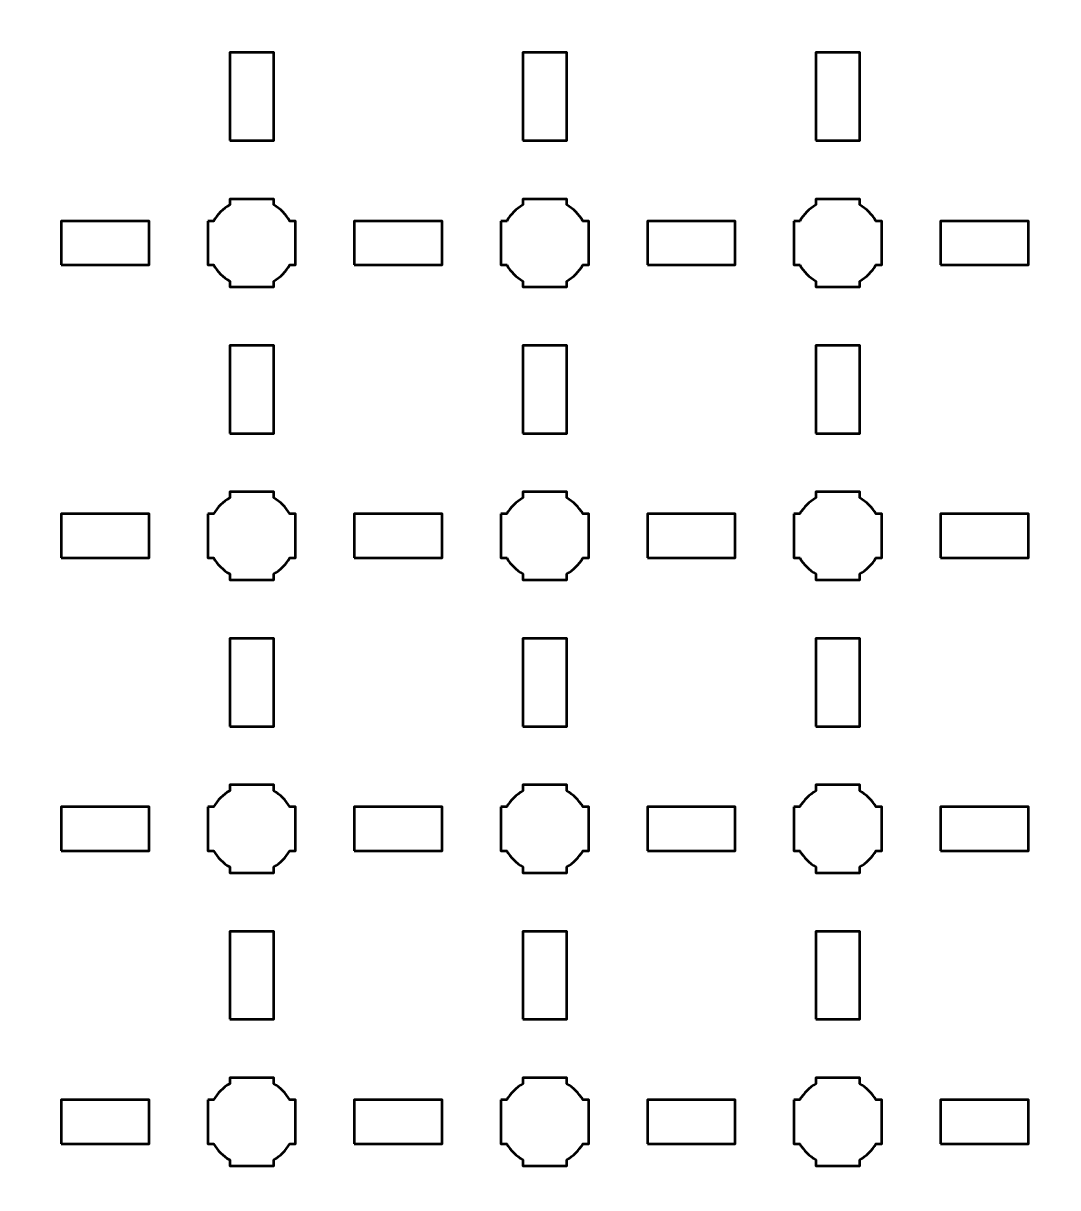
# Model space of a CAD drawing. Header units: centimetres. Extents: x -40.1 to 19.1, y -44.5 to 14.8.
# Drawn here: x -33.06 to -26, y -22.3 to -14.35 of the extents above; entities that cross this region are included whole.
import ezdxf

# ---------------------------------------------------------------- set-up
doc = ezdxf.new("R2010")
doc.units = ezdxf.units.CM
doc.header["$MEASUREMENT"] = 0
doc.layers.add('Layer 1', color=7, linetype='Continuous')

msp = doc.modelspace()

# ---------------------------------------------------------------- linework, layer by layer
at = {"layer": 'Layer 1', "lineweight": 53}
for points in [[(-31.65, -15.15), (-31.35, -15.15), (-31.35, -14.55), (-31.65, -14.55), (-31.65, -15.15)], [(-29.65, -15.15), (-29.35, -15.15), (-29.35, -14.55), (-29.65, -14.55), (-29.65, -15.15)], [(-27.65, -15.15), (-27.35, -15.15), (-27.35, -14.55), (-27.65, -14.55), (-27.65, -15.15)], [(-32.8, -16), (-32.2, -16), (-32.2, -15.7), (-32.8, -15.7), (-32.8, -16)], [(-30.8, -16), (-30.2, -16), (-30.2, -15.7), (-30.8, -15.7), (-30.8, -16)], [(-28.8, -16), (-28.2, -16), (-28.2, -15.7), (-28.8, -15.7), (-28.8, -16)], [(-26.8, -16), (-26.2, -16), (-26.2, -15.7), (-26.8, -15.7), (-26.8, -16)], [(-31.65, -17.15), (-31.35, -17.15), (-31.35, -16.55), (-31.65, -16.55), (-31.65, -17.15)], [(-29.65, -17.15), (-29.35, -17.15), (-29.35, -16.55), (-29.65, -16.55), (-29.65, -17.15)], [(-27.65, -17.15), (-27.35, -17.15), (-27.35, -16.55), (-27.65, -16.55), (-27.65, -17.15)], [(-32.8, -18), (-32.2, -18), (-32.2, -17.7), (-32.8, -17.7), (-32.8, -18)], [(-30.8, -18), (-30.2, -18), (-30.2, -17.7), (-30.8, -17.7), (-30.8, -18)], [(-28.8, -18), (-28.2, -18), (-28.2, -17.7), (-28.8, -17.7), (-28.8, -18)], [(-26.8, -18), (-26.2, -18), (-26.2, -17.7), (-26.8, -17.7), (-26.8, -18)], [(-31.65, -19.15), (-31.35, -19.15), (-31.35, -18.55), (-31.65, -18.55), (-31.65, -19.15)], [(-29.65, -19.15), (-29.35, -19.15), (-29.35, -18.55), (-29.65, -18.55), (-29.65, -19.15)], [(-27.65, -19.15), (-27.35, -19.15), (-27.35, -18.55), (-27.65, -18.55), (-27.65, -19.15)], [(-32.8, -20), (-32.2, -20), (-32.2, -19.7), (-32.8, -19.7), (-32.8, -20)], [(-30.8, -20), (-30.2, -20), (-30.2, -19.7), (-30.8, -19.7), (-30.8, -20)], [(-28.8, -20), (-28.2, -20), (-28.2, -19.7), (-28.8, -19.7), (-28.8, -20)], [(-26.8, -20), (-26.2, -20), (-26.2, -19.7), (-26.8, -19.7), (-26.8, -20)], [(-31.65, -21.15), (-31.35, -21.15), (-31.35, -20.55), (-31.65, -20.55), (-31.65, -21.15)], [(-29.65, -21.15), (-29.35, -21.15), (-29.35, -20.55), (-29.65, -20.55), (-29.65, -21.15)], [(-27.65, -21.15), (-27.35, -21.15), (-27.35, -20.55), (-27.65, -20.55), (-27.65, -21.15)], [(-32.8, -22), (-32.2, -22), (-32.2, -21.7), (-32.8, -21.7), (-32.8, -22)], [(-30.8, -22), (-30.2, -22), (-30.2, -21.7), (-30.8, -21.7), (-30.8, -22)], [(-28.8, -22), (-28.2, -22), (-28.2, -21.7), (-28.8, -21.7), (-28.8, -22)], [(-26.8, -22), (-26.2, -22), (-26.2, -21.7), (-26.8, -21.7), (-26.8, -22)]]:
    msp.add_lwpolyline(points, close=True, dxfattribs=at)
for points, knots in [([(-40.15, -44), (-40.15, -44), (-40.15, 14.3), (-40.15, 14.3), (-40.15, 14.3), (-40.15, 14.57609), (-39.92609, 14.8), (-39.65, 14.8), (-39.65, 14.8), (-39.65, 14.8), (18.65, 14.8), (18.65, 14.8), (18.65, 14.8), (18.92609, 14.8), (19.15, 14.57609), (19.15, 14.3), (19.15, 14.3), (19.15, 14.3), (19.15, -44), (19.15, -44), (19.15, -44), (19.15, -44.27609), (18.92609, -44.5), (18.65, -44.5), (18.65, -44.5), (18.65, -44.5), (-39.65, -44.5), (-39.65, -44.5), (-39.65, -44.5), (-39.92609, -44.5), (-40.15, -44.27609), (-40.15, -44)], [0, 0, 0, 0, 0.125, 0.125, 0.125, 0.125, 0.25, 0.25, 0.25, 0.25, 0.375, 0.375, 0.375, 0.375, 0.5, 0.5, 0.5, 0.5, 0.625, 0.625, 0.625, 0.625, 0.75, 0.75, 0.75, 0.75, 0.875, 0.875, 0.875, 0.875, 1, 1, 1, 1]), ([(-31.8, -15.7), (-31.8, -15.7), (-31.75985, -15.7), (-31.75985, -15.7), (-31.75985, -15.7), (-31.7335, -15.65447), (-31.69553, -15.6165), (-31.65, -15.59015), (-31.65, -15.59015), (-31.65, -15.59015), (-31.65, -15.55), (-31.65, -15.55), (-31.65, -15.55), (-31.65, -15.55), (-31.5, -15.55), (-31.5, -15.55), (-31.5, -15.55), (-31.5, -15.55), (-31.35, -15.55), (-31.35, -15.55), (-31.35, -15.55), (-31.35, -15.55), (-31.35, -15.59015), (-31.35, -15.59015), (-31.35, -15.59015), (-31.30447, -15.6165), (-31.2665, -15.65447), (-31.24015, -15.7), (-31.24015, -15.7), (-31.24015, -15.7), (-31.2, -15.7), (-31.2, -15.7), (-31.2, -15.7), (-31.2, -15.7), (-31.2, -15.85), (-31.2, -15.85), (-31.2, -15.85), (-31.2, -15.85), (-31.2, -16), (-31.2, -16), (-31.2, -16), (-31.2, -16), (-31.24015, -16), (-31.24015, -16), (-31.24015, -16), (-31.2665, -16.04553), (-31.30447, -16.0835), (-31.35, -16.10985), (-31.35, -16.10985), (-31.35, -16.10985), (-31.35, -16.15), (-31.35, -16.15), (-31.35, -16.15), (-31.35, -16.15), (-31.5, -16.15), (-31.5, -16.15), (-31.5, -16.15), (-31.5, -16.15), (-31.65, -16.15), (-31.65, -16.15), (-31.65, -16.15), (-31.65, -16.15), (-31.65, -16.10985), (-31.65, -16.10985), (-31.65, -16.10985), (-31.69553, -16.0835), (-31.7335, -16.04553), (-31.75985, -16), (-31.75985, -16), (-31.75985, -16), (-31.8, -16), (-31.8, -16), (-31.8, -16), (-31.8, -16), (-31.8, -15.85), (-31.8, -15.85), (-31.8, -15.85), (-31.8, -15.85), (-31.8, -15.7), (-31.8, -15.7)], [0, 0, 0, 0, 0.05, 0.05, 0.05, 0.05, 0.1, 0.1, 0.1, 0.1, 0.15, 0.15, 0.15, 0.15, 0.2, 0.2, 0.2, 0.2, 0.25, 0.25, 0.25, 0.25, 0.3, 0.3, 0.3, 0.3, 0.35, 0.35, 0.35, 0.35, 0.4, 0.4, 0.4, 0.4, 0.45, 0.45, 0.45, 0.45, 0.5, 0.5, 0.5, 0.5, 0.55, 0.55, 0.55, 0.55, 0.6, 0.6, 0.6, 0.6, 0.65, 0.65, 0.65, 0.65, 0.7, 0.7, 0.7, 0.7, 0.75, 0.75, 0.75, 0.75, 0.8, 0.8, 0.8, 0.8, 0.85, 0.85, 0.85, 0.85, 0.9, 0.9, 0.9, 0.9, 0.95, 0.95, 0.95, 0.95, 1, 1, 1, 1]), ([(-29.8, -15.7), (-29.8, -15.7), (-29.75985, -15.7), (-29.75985, -15.7), (-29.75985, -15.7), (-29.7335, -15.65447), (-29.69553, -15.6165), (-29.65, -15.59015), (-29.65, -15.59015), (-29.65, -15.59015), (-29.65, -15.55), (-29.65, -15.55), (-29.65, -15.55), (-29.65, -15.55), (-29.5, -15.55), (-29.5, -15.55), (-29.5, -15.55), (-29.5, -15.55), (-29.35, -15.55), (-29.35, -15.55), (-29.35, -15.55), (-29.35, -15.55), (-29.35, -15.59015), (-29.35, -15.59015), (-29.35, -15.59015), (-29.30447, -15.6165), (-29.2665, -15.65447), (-29.24015, -15.7), (-29.24015, -15.7), (-29.24015, -15.7), (-29.2, -15.7), (-29.2, -15.7), (-29.2, -15.7), (-29.2, -15.7), (-29.2, -15.85), (-29.2, -15.85), (-29.2, -15.85), (-29.2, -15.85), (-29.2, -16), (-29.2, -16), (-29.2, -16), (-29.2, -16), (-29.24015, -16), (-29.24015, -16), (-29.24015, -16), (-29.2665, -16.04553), (-29.30447, -16.0835), (-29.35, -16.10985), (-29.35, -16.10985), (-29.35, -16.10985), (-29.35, -16.15), (-29.35, -16.15), (-29.35, -16.15), (-29.35, -16.15), (-29.5, -16.15), (-29.5, -16.15), (-29.5, -16.15), (-29.5, -16.15), (-29.65, -16.15), (-29.65, -16.15), (-29.65, -16.15), (-29.65, -16.15), (-29.65, -16.10985), (-29.65, -16.10985), (-29.65, -16.10985), (-29.69553, -16.0835), (-29.7335, -16.04553), (-29.75985, -16), (-29.75985, -16), (-29.75985, -16), (-29.8, -16), (-29.8, -16), (-29.8, -16), (-29.8, -16), (-29.8, -15.85), (-29.8, -15.85), (-29.8, -15.85), (-29.8, -15.85), (-29.8, -15.7), (-29.8, -15.7)], [0, 0, 0, 0, 0.05, 0.05, 0.05, 0.05, 0.1, 0.1, 0.1, 0.1, 0.15, 0.15, 0.15, 0.15, 0.2, 0.2, 0.2, 0.2, 0.25, 0.25, 0.25, 0.25, 0.3, 0.3, 0.3, 0.3, 0.35, 0.35, 0.35, 0.35, 0.4, 0.4, 0.4, 0.4, 0.45, 0.45, 0.45, 0.45, 0.5, 0.5, 0.5, 0.5, 0.55, 0.55, 0.55, 0.55, 0.6, 0.6, 0.6, 0.6, 0.65, 0.65, 0.65, 0.65, 0.7, 0.7, 0.7, 0.7, 0.75, 0.75, 0.75, 0.75, 0.8, 0.8, 0.8, 0.8, 0.85, 0.85, 0.85, 0.85, 0.9, 0.9, 0.9, 0.9, 0.95, 0.95, 0.95, 0.95, 1, 1, 1, 1]), ([(-27.8, -15.7), (-27.8, -15.7), (-27.75985, -15.7), (-27.75985, -15.7), (-27.75985, -15.7), (-27.7335, -15.65447), (-27.69553, -15.6165), (-27.65, -15.59015), (-27.65, -15.59015), (-27.65, -15.59015), (-27.65, -15.55), (-27.65, -15.55), (-27.65, -15.55), (-27.65, -15.55), (-27.5, -15.55), (-27.5, -15.55), (-27.5, -15.55), (-27.5, -15.55), (-27.35, -15.55), (-27.35, -15.55), (-27.35, -15.55), (-27.35, -15.55), (-27.35, -15.59015), (-27.35, -15.59015), (-27.35, -15.59015), (-27.30447, -15.6165), (-27.2665, -15.65447), (-27.24015, -15.7), (-27.24015, -15.7), (-27.24015, -15.7), (-27.2, -15.7), (-27.2, -15.7), (-27.2, -15.7), (-27.2, -15.7), (-27.2, -15.85), (-27.2, -15.85), (-27.2, -15.85), (-27.2, -15.85), (-27.2, -16), (-27.2, -16), (-27.2, -16), (-27.2, -16), (-27.24015, -16), (-27.24015, -16), (-27.24015, -16), (-27.2665, -16.04553), (-27.30447, -16.0835), (-27.35, -16.10985), (-27.35, -16.10985), (-27.35, -16.10985), (-27.35, -16.15), (-27.35, -16.15), (-27.35, -16.15), (-27.35, -16.15), (-27.5, -16.15), (-27.5, -16.15), (-27.5, -16.15), (-27.5, -16.15), (-27.65, -16.15), (-27.65, -16.15), (-27.65, -16.15), (-27.65, -16.15), (-27.65, -16.10985), (-27.65, -16.10985), (-27.65, -16.10985), (-27.69553, -16.0835), (-27.7335, -16.04553), (-27.75985, -16), (-27.75985, -16), (-27.75985, -16), (-27.8, -16), (-27.8, -16), (-27.8, -16), (-27.8, -16), (-27.8, -15.85), (-27.8, -15.85), (-27.8, -15.85), (-27.8, -15.85), (-27.8, -15.7), (-27.8, -15.7)], [0, 0, 0, 0, 0.05, 0.05, 0.05, 0.05, 0.1, 0.1, 0.1, 0.1, 0.15, 0.15, 0.15, 0.15, 0.2, 0.2, 0.2, 0.2, 0.25, 0.25, 0.25, 0.25, 0.3, 0.3, 0.3, 0.3, 0.35, 0.35, 0.35, 0.35, 0.4, 0.4, 0.4, 0.4, 0.45, 0.45, 0.45, 0.45, 0.5, 0.5, 0.5, 0.5, 0.55, 0.55, 0.55, 0.55, 0.6, 0.6, 0.6, 0.6, 0.65, 0.65, 0.65, 0.65, 0.7, 0.7, 0.7, 0.7, 0.75, 0.75, 0.75, 0.75, 0.8, 0.8, 0.8, 0.8, 0.85, 0.85, 0.85, 0.85, 0.9, 0.9, 0.9, 0.9, 0.95, 0.95, 0.95, 0.95, 1, 1, 1, 1]), ([(-31.8, -17.7), (-31.8, -17.7), (-31.75985, -17.7), (-31.75985, -17.7), (-31.75985, -17.7), (-31.7335, -17.65447), (-31.69553, -17.6165), (-31.65, -17.59015), (-31.65, -17.59015), (-31.65, -17.59015), (-31.65, -17.55), (-31.65, -17.55), (-31.65, -17.55), (-31.65, -17.55), (-31.5, -17.55), (-31.5, -17.55), (-31.5, -17.55), (-31.5, -17.55), (-31.35, -17.55), (-31.35, -17.55), (-31.35, -17.55), (-31.35, -17.55), (-31.35, -17.59015), (-31.35, -17.59015), (-31.35, -17.59015), (-31.30447, -17.6165), (-31.2665, -17.65447), (-31.24015, -17.7), (-31.24015, -17.7), (-31.24015, -17.7), (-31.2, -17.7), (-31.2, -17.7), (-31.2, -17.7), (-31.2, -17.7), (-31.2, -17.85), (-31.2, -17.85), (-31.2, -17.85), (-31.2, -17.85), (-31.2, -18), (-31.2, -18), (-31.2, -18), (-31.2, -18), (-31.24015, -18), (-31.24015, -18), (-31.24015, -18), (-31.2665, -18.04553), (-31.30447, -18.0835), (-31.35, -18.10985), (-31.35, -18.10985), (-31.35, -18.10985), (-31.35, -18.15), (-31.35, -18.15), (-31.35, -18.15), (-31.35, -18.15), (-31.5, -18.15), (-31.5, -18.15), (-31.5, -18.15), (-31.5, -18.15), (-31.65, -18.15), (-31.65, -18.15), (-31.65, -18.15), (-31.65, -18.15), (-31.65, -18.10985), (-31.65, -18.10985), (-31.65, -18.10985), (-31.69553, -18.0835), (-31.7335, -18.04553), (-31.75985, -18), (-31.75985, -18), (-31.75985, -18), (-31.8, -18), (-31.8, -18), (-31.8, -18), (-31.8, -18), (-31.8, -17.85), (-31.8, -17.85), (-31.8, -17.85), (-31.8, -17.85), (-31.8, -17.7), (-31.8, -17.7)], [0, 0, 0, 0, 0.05, 0.05, 0.05, 0.05, 0.1, 0.1, 0.1, 0.1, 0.15, 0.15, 0.15, 0.15, 0.2, 0.2, 0.2, 0.2, 0.25, 0.25, 0.25, 0.25, 0.3, 0.3, 0.3, 0.3, 0.35, 0.35, 0.35, 0.35, 0.4, 0.4, 0.4, 0.4, 0.45, 0.45, 0.45, 0.45, 0.5, 0.5, 0.5, 0.5, 0.55, 0.55, 0.55, 0.55, 0.6, 0.6, 0.6, 0.6, 0.65, 0.65, 0.65, 0.65, 0.7, 0.7, 0.7, 0.7, 0.75, 0.75, 0.75, 0.75, 0.8, 0.8, 0.8, 0.8, 0.85, 0.85, 0.85, 0.85, 0.9, 0.9, 0.9, 0.9, 0.95, 0.95, 0.95, 0.95, 1, 1, 1, 1]), ([(-29.8, -17.7), (-29.8, -17.7), (-29.75985, -17.7), (-29.75985, -17.7), (-29.75985, -17.7), (-29.7335, -17.65447), (-29.69553, -17.6165), (-29.65, -17.59015), (-29.65, -17.59015), (-29.65, -17.59015), (-29.65, -17.55), (-29.65, -17.55), (-29.65, -17.55), (-29.65, -17.55), (-29.5, -17.55), (-29.5, -17.55), (-29.5, -17.55), (-29.5, -17.55), (-29.35, -17.55), (-29.35, -17.55), (-29.35, -17.55), (-29.35, -17.55), (-29.35, -17.59015), (-29.35, -17.59015), (-29.35, -17.59015), (-29.30447, -17.6165), (-29.2665, -17.65447), (-29.24015, -17.7), (-29.24015, -17.7), (-29.24015, -17.7), (-29.2, -17.7), (-29.2, -17.7), (-29.2, -17.7), (-29.2, -17.7), (-29.2, -17.85), (-29.2, -17.85), (-29.2, -17.85), (-29.2, -17.85), (-29.2, -18), (-29.2, -18), (-29.2, -18), (-29.2, -18), (-29.24015, -18), (-29.24015, -18), (-29.24015, -18), (-29.2665, -18.04553), (-29.30447, -18.0835), (-29.35, -18.10985), (-29.35, -18.10985), (-29.35, -18.10985), (-29.35, -18.15), (-29.35, -18.15), (-29.35, -18.15), (-29.35, -18.15), (-29.5, -18.15), (-29.5, -18.15), (-29.5, -18.15), (-29.5, -18.15), (-29.65, -18.15), (-29.65, -18.15), (-29.65, -18.15), (-29.65, -18.15), (-29.65, -18.10985), (-29.65, -18.10985), (-29.65, -18.10985), (-29.69553, -18.0835), (-29.7335, -18.04553), (-29.75985, -18), (-29.75985, -18), (-29.75985, -18), (-29.8, -18), (-29.8, -18), (-29.8, -18), (-29.8, -18), (-29.8, -17.85), (-29.8, -17.85), (-29.8, -17.85), (-29.8, -17.85), (-29.8, -17.7), (-29.8, -17.7)], [0, 0, 0, 0, 0.05, 0.05, 0.05, 0.05, 0.1, 0.1, 0.1, 0.1, 0.15, 0.15, 0.15, 0.15, 0.2, 0.2, 0.2, 0.2, 0.25, 0.25, 0.25, 0.25, 0.3, 0.3, 0.3, 0.3, 0.35, 0.35, 0.35, 0.35, 0.4, 0.4, 0.4, 0.4, 0.45, 0.45, 0.45, 0.45, 0.5, 0.5, 0.5, 0.5, 0.55, 0.55, 0.55, 0.55, 0.6, 0.6, 0.6, 0.6, 0.65, 0.65, 0.65, 0.65, 0.7, 0.7, 0.7, 0.7, 0.75, 0.75, 0.75, 0.75, 0.8, 0.8, 0.8, 0.8, 0.85, 0.85, 0.85, 0.85, 0.9, 0.9, 0.9, 0.9, 0.95, 0.95, 0.95, 0.95, 1, 1, 1, 1]), ([(-27.8, -17.7), (-27.8, -17.7), (-27.75985, -17.7), (-27.75985, -17.7), (-27.75985, -17.7), (-27.7335, -17.65447), (-27.69553, -17.6165), (-27.65, -17.59015), (-27.65, -17.59015), (-27.65, -17.59015), (-27.65, -17.55), (-27.65, -17.55), (-27.65, -17.55), (-27.65, -17.55), (-27.5, -17.55), (-27.5, -17.55), (-27.5, -17.55), (-27.5, -17.55), (-27.35, -17.55), (-27.35, -17.55), (-27.35, -17.55), (-27.35, -17.55), (-27.35, -17.59015), (-27.35, -17.59015), (-27.35, -17.59015), (-27.30447, -17.6165), (-27.2665, -17.65447), (-27.24015, -17.7), (-27.24015, -17.7), (-27.24015, -17.7), (-27.2, -17.7), (-27.2, -17.7), (-27.2, -17.7), (-27.2, -17.7), (-27.2, -17.85), (-27.2, -17.85), (-27.2, -17.85), (-27.2, -17.85), (-27.2, -18), (-27.2, -18), (-27.2, -18), (-27.2, -18), (-27.24015, -18), (-27.24015, -18), (-27.24015, -18), (-27.2665, -18.04553), (-27.30447, -18.0835), (-27.35, -18.10985), (-27.35, -18.10985), (-27.35, -18.10985), (-27.35, -18.15), (-27.35, -18.15), (-27.35, -18.15), (-27.35, -18.15), (-27.5, -18.15), (-27.5, -18.15), (-27.5, -18.15), (-27.5, -18.15), (-27.65, -18.15), (-27.65, -18.15), (-27.65, -18.15), (-27.65, -18.15), (-27.65, -18.10985), (-27.65, -18.10985), (-27.65, -18.10985), (-27.69553, -18.0835), (-27.7335, -18.04553), (-27.75985, -18), (-27.75985, -18), (-27.75985, -18), (-27.8, -18), (-27.8, -18), (-27.8, -18), (-27.8, -18), (-27.8, -17.85), (-27.8, -17.85), (-27.8, -17.85), (-27.8, -17.85), (-27.8, -17.7), (-27.8, -17.7)], [0, 0, 0, 0, 0.05, 0.05, 0.05, 0.05, 0.1, 0.1, 0.1, 0.1, 0.15, 0.15, 0.15, 0.15, 0.2, 0.2, 0.2, 0.2, 0.25, 0.25, 0.25, 0.25, 0.3, 0.3, 0.3, 0.3, 0.35, 0.35, 0.35, 0.35, 0.4, 0.4, 0.4, 0.4, 0.45, 0.45, 0.45, 0.45, 0.5, 0.5, 0.5, 0.5, 0.55, 0.55, 0.55, 0.55, 0.6, 0.6, 0.6, 0.6, 0.65, 0.65, 0.65, 0.65, 0.7, 0.7, 0.7, 0.7, 0.75, 0.75, 0.75, 0.75, 0.8, 0.8, 0.8, 0.8, 0.85, 0.85, 0.85, 0.85, 0.9, 0.9, 0.9, 0.9, 0.95, 0.95, 0.95, 0.95, 1, 1, 1, 1]), ([(-31.8, -19.7), (-31.8, -19.7), (-31.75985, -19.7), (-31.75985, -19.7), (-31.75985, -19.7), (-31.7335, -19.65447), (-31.69553, -19.6165), (-31.65, -19.59015), (-31.65, -19.59015), (-31.65, -19.59015), (-31.65, -19.55), (-31.65, -19.55), (-31.65, -19.55), (-31.65, -19.55), (-31.5, -19.55), (-31.5, -19.55), (-31.5, -19.55), (-31.5, -19.55), (-31.35, -19.55), (-31.35, -19.55), (-31.35, -19.55), (-31.35, -19.55), (-31.35, -19.59015), (-31.35, -19.59015), (-31.35, -19.59015), (-31.30447, -19.6165), (-31.2665, -19.65447), (-31.24015, -19.7), (-31.24015, -19.7), (-31.24015, -19.7), (-31.2, -19.7), (-31.2, -19.7), (-31.2, -19.7), (-31.2, -19.7), (-31.2, -19.85), (-31.2, -19.85), (-31.2, -19.85), (-31.2, -19.85), (-31.2, -20), (-31.2, -20), (-31.2, -20), (-31.2, -20), (-31.24015, -20), (-31.24015, -20), (-31.24015, -20), (-31.2665, -20.04553), (-31.30447, -20.0835), (-31.35, -20.10985), (-31.35, -20.10985), (-31.35, -20.10985), (-31.35, -20.15), (-31.35, -20.15), (-31.35, -20.15), (-31.35, -20.15), (-31.5, -20.15), (-31.5, -20.15), (-31.5, -20.15), (-31.5, -20.15), (-31.65, -20.15), (-31.65, -20.15), (-31.65, -20.15), (-31.65, -20.15), (-31.65, -20.10985), (-31.65, -20.10985), (-31.65, -20.10985), (-31.69553, -20.0835), (-31.7335, -20.04553), (-31.75985, -20), (-31.75985, -20), (-31.75985, -20), (-31.8, -20), (-31.8, -20), (-31.8, -20), (-31.8, -20), (-31.8, -19.85), (-31.8, -19.85), (-31.8, -19.85), (-31.8, -19.85), (-31.8, -19.7), (-31.8, -19.7)], [0, 0, 0, 0, 0.05, 0.05, 0.05, 0.05, 0.1, 0.1, 0.1, 0.1, 0.15, 0.15, 0.15, 0.15, 0.2, 0.2, 0.2, 0.2, 0.25, 0.25, 0.25, 0.25, 0.3, 0.3, 0.3, 0.3, 0.35, 0.35, 0.35, 0.35, 0.4, 0.4, 0.4, 0.4, 0.45, 0.45, 0.45, 0.45, 0.5, 0.5, 0.5, 0.5, 0.55, 0.55, 0.55, 0.55, 0.6, 0.6, 0.6, 0.6, 0.65, 0.65, 0.65, 0.65, 0.7, 0.7, 0.7, 0.7, 0.75, 0.75, 0.75, 0.75, 0.8, 0.8, 0.8, 0.8, 0.85, 0.85, 0.85, 0.85, 0.9, 0.9, 0.9, 0.9, 0.95, 0.95, 0.95, 0.95, 1, 1, 1, 1]), ([(-29.8, -19.7), (-29.8, -19.7), (-29.75985, -19.7), (-29.75985, -19.7), (-29.75985, -19.7), (-29.7335, -19.65447), (-29.69553, -19.6165), (-29.65, -19.59015), (-29.65, -19.59015), (-29.65, -19.59015), (-29.65, -19.55), (-29.65, -19.55), (-29.65, -19.55), (-29.65, -19.55), (-29.5, -19.55), (-29.5, -19.55), (-29.5, -19.55), (-29.5, -19.55), (-29.35, -19.55), (-29.35, -19.55), (-29.35, -19.55), (-29.35, -19.55), (-29.35, -19.59015), (-29.35, -19.59015), (-29.35, -19.59015), (-29.30447, -19.6165), (-29.2665, -19.65447), (-29.24015, -19.7), (-29.24015, -19.7), (-29.24015, -19.7), (-29.2, -19.7), (-29.2, -19.7), (-29.2, -19.7), (-29.2, -19.7), (-29.2, -19.85), (-29.2, -19.85), (-29.2, -19.85), (-29.2, -19.85), (-29.2, -20), (-29.2, -20), (-29.2, -20), (-29.2, -20), (-29.24015, -20), (-29.24015, -20), (-29.24015, -20), (-29.2665, -20.04553), (-29.30447, -20.0835), (-29.35, -20.10985), (-29.35, -20.10985), (-29.35, -20.10985), (-29.35, -20.15), (-29.35, -20.15), (-29.35, -20.15), (-29.35, -20.15), (-29.5, -20.15), (-29.5, -20.15), (-29.5, -20.15), (-29.5, -20.15), (-29.65, -20.15), (-29.65, -20.15), (-29.65, -20.15), (-29.65, -20.15), (-29.65, -20.10985), (-29.65, -20.10985), (-29.65, -20.10985), (-29.69553, -20.0835), (-29.7335, -20.04553), (-29.75985, -20), (-29.75985, -20), (-29.75985, -20), (-29.8, -20), (-29.8, -20), (-29.8, -20), (-29.8, -20), (-29.8, -19.85), (-29.8, -19.85), (-29.8, -19.85), (-29.8, -19.85), (-29.8, -19.7), (-29.8, -19.7)], [0, 0, 0, 0, 0.05, 0.05, 0.05, 0.05, 0.1, 0.1, 0.1, 0.1, 0.15, 0.15, 0.15, 0.15, 0.2, 0.2, 0.2, 0.2, 0.25, 0.25, 0.25, 0.25, 0.3, 0.3, 0.3, 0.3, 0.35, 0.35, 0.35, 0.35, 0.4, 0.4, 0.4, 0.4, 0.45, 0.45, 0.45, 0.45, 0.5, 0.5, 0.5, 0.5, 0.55, 0.55, 0.55, 0.55, 0.6, 0.6, 0.6, 0.6, 0.65, 0.65, 0.65, 0.65, 0.7, 0.7, 0.7, 0.7, 0.75, 0.75, 0.75, 0.75, 0.8, 0.8, 0.8, 0.8, 0.85, 0.85, 0.85, 0.85, 0.9, 0.9, 0.9, 0.9, 0.95, 0.95, 0.95, 0.95, 1, 1, 1, 1]), ([(-27.8, -19.7), (-27.8, -19.7), (-27.75985, -19.7), (-27.75985, -19.7), (-27.75985, -19.7), (-27.7335, -19.65447), (-27.69553, -19.6165), (-27.65, -19.59015), (-27.65, -19.59015), (-27.65, -19.59015), (-27.65, -19.55), (-27.65, -19.55), (-27.65, -19.55), (-27.65, -19.55), (-27.5, -19.55), (-27.5, -19.55), (-27.5, -19.55), (-27.5, -19.55), (-27.35, -19.55), (-27.35, -19.55), (-27.35, -19.55), (-27.35, -19.55), (-27.35, -19.59015), (-27.35, -19.59015), (-27.35, -19.59015), (-27.30447, -19.6165), (-27.2665, -19.65447), (-27.24015, -19.7), (-27.24015, -19.7), (-27.24015, -19.7), (-27.2, -19.7), (-27.2, -19.7), (-27.2, -19.7), (-27.2, -19.7), (-27.2, -19.85), (-27.2, -19.85), (-27.2, -19.85), (-27.2, -19.85), (-27.2, -20), (-27.2, -20), (-27.2, -20), (-27.2, -20), (-27.24015, -20), (-27.24015, -20), (-27.24015, -20), (-27.2665, -20.04553), (-27.30447, -20.0835), (-27.35, -20.10985), (-27.35, -20.10985), (-27.35, -20.10985), (-27.35, -20.15), (-27.35, -20.15), (-27.35, -20.15), (-27.35, -20.15), (-27.5, -20.15), (-27.5, -20.15), (-27.5, -20.15), (-27.5, -20.15), (-27.65, -20.15), (-27.65, -20.15), (-27.65, -20.15), (-27.65, -20.15), (-27.65, -20.10985), (-27.65, -20.10985), (-27.65, -20.10985), (-27.69553, -20.0835), (-27.7335, -20.04553), (-27.75985, -20), (-27.75985, -20), (-27.75985, -20), (-27.8, -20), (-27.8, -20), (-27.8, -20), (-27.8, -20), (-27.8, -19.85), (-27.8, -19.85), (-27.8, -19.85), (-27.8, -19.85), (-27.8, -19.7), (-27.8, -19.7)], [0, 0, 0, 0, 0.05, 0.05, 0.05, 0.05, 0.1, 0.1, 0.1, 0.1, 0.15, 0.15, 0.15, 0.15, 0.2, 0.2, 0.2, 0.2, 0.25, 0.25, 0.25, 0.25, 0.3, 0.3, 0.3, 0.3, 0.35, 0.35, 0.35, 0.35, 0.4, 0.4, 0.4, 0.4, 0.45, 0.45, 0.45, 0.45, 0.5, 0.5, 0.5, 0.5, 0.55, 0.55, 0.55, 0.55, 0.6, 0.6, 0.6, 0.6, 0.65, 0.65, 0.65, 0.65, 0.7, 0.7, 0.7, 0.7, 0.75, 0.75, 0.75, 0.75, 0.8, 0.8, 0.8, 0.8, 0.85, 0.85, 0.85, 0.85, 0.9, 0.9, 0.9, 0.9, 0.95, 0.95, 0.95, 0.95, 1, 1, 1, 1]), ([(-31.8, -21.7), (-31.8, -21.7), (-31.75985, -21.7), (-31.75985, -21.7), (-31.75985, -21.7), (-31.7335, -21.65447), (-31.69553, -21.6165), (-31.65, -21.59015), (-31.65, -21.59015), (-31.65, -21.59015), (-31.65, -21.55), (-31.65, -21.55), (-31.65, -21.55), (-31.65, -21.55), (-31.5, -21.55), (-31.5, -21.55), (-31.5, -21.55), (-31.5, -21.55), (-31.35, -21.55), (-31.35, -21.55), (-31.35, -21.55), (-31.35, -21.55), (-31.35, -21.59015), (-31.35, -21.59015), (-31.35, -21.59015), (-31.30447, -21.6165), (-31.2665, -21.65447), (-31.24015, -21.7), (-31.24015, -21.7), (-31.24015, -21.7), (-31.2, -21.7), (-31.2, -21.7), (-31.2, -21.7), (-31.2, -21.7), (-31.2, -21.85), (-31.2, -21.85), (-31.2, -21.85), (-31.2, -21.85), (-31.2, -22), (-31.2, -22), (-31.2, -22), (-31.2, -22), (-31.24015, -22), (-31.24015, -22), (-31.24015, -22), (-31.2665, -22.04553), (-31.30447, -22.0835), (-31.35, -22.10985), (-31.35, -22.10985), (-31.35, -22.10985), (-31.35, -22.15), (-31.35, -22.15), (-31.35, -22.15), (-31.35, -22.15), (-31.5, -22.15), (-31.5, -22.15), (-31.5, -22.15), (-31.5, -22.15), (-31.65, -22.15), (-31.65, -22.15), (-31.65, -22.15), (-31.65, -22.15), (-31.65, -22.10985), (-31.65, -22.10985), (-31.65, -22.10985), (-31.69553, -22.0835), (-31.7335, -22.04553), (-31.75985, -22), (-31.75985, -22), (-31.75985, -22), (-31.8, -22), (-31.8, -22), (-31.8, -22), (-31.8, -22), (-31.8, -21.85), (-31.8, -21.85), (-31.8, -21.85), (-31.8, -21.85), (-31.8, -21.7), (-31.8, -21.7)], [0, 0, 0, 0, 0.05, 0.05, 0.05, 0.05, 0.1, 0.1, 0.1, 0.1, 0.15, 0.15, 0.15, 0.15, 0.2, 0.2, 0.2, 0.2, 0.25, 0.25, 0.25, 0.25, 0.3, 0.3, 0.3, 0.3, 0.35, 0.35, 0.35, 0.35, 0.4, 0.4, 0.4, 0.4, 0.45, 0.45, 0.45, 0.45, 0.5, 0.5, 0.5, 0.5, 0.55, 0.55, 0.55, 0.55, 0.6, 0.6, 0.6, 0.6, 0.65, 0.65, 0.65, 0.65, 0.7, 0.7, 0.7, 0.7, 0.75, 0.75, 0.75, 0.75, 0.8, 0.8, 0.8, 0.8, 0.85, 0.85, 0.85, 0.85, 0.9, 0.9, 0.9, 0.9, 0.95, 0.95, 0.95, 0.95, 1, 1, 1, 1]), ([(-29.8, -21.7), (-29.8, -21.7), (-29.75985, -21.7), (-29.75985, -21.7), (-29.75985, -21.7), (-29.7335, -21.65447), (-29.69553, -21.6165), (-29.65, -21.59015), (-29.65, -21.59015), (-29.65, -21.59015), (-29.65, -21.55), (-29.65, -21.55), (-29.65, -21.55), (-29.65, -21.55), (-29.5, -21.55), (-29.5, -21.55), (-29.5, -21.55), (-29.5, -21.55), (-29.35, -21.55), (-29.35, -21.55), (-29.35, -21.55), (-29.35, -21.55), (-29.35, -21.59015), (-29.35, -21.59015), (-29.35, -21.59015), (-29.30447, -21.6165), (-29.2665, -21.65447), (-29.24015, -21.7), (-29.24015, -21.7), (-29.24015, -21.7), (-29.2, -21.7), (-29.2, -21.7), (-29.2, -21.7), (-29.2, -21.7), (-29.2, -21.85), (-29.2, -21.85), (-29.2, -21.85), (-29.2, -21.85), (-29.2, -22), (-29.2, -22), (-29.2, -22), (-29.2, -22), (-29.24015, -22), (-29.24015, -22), (-29.24015, -22), (-29.2665, -22.04553), (-29.30447, -22.0835), (-29.35, -22.10985), (-29.35, -22.10985), (-29.35, -22.10985), (-29.35, -22.15), (-29.35, -22.15), (-29.35, -22.15), (-29.35, -22.15), (-29.5, -22.15), (-29.5, -22.15), (-29.5, -22.15), (-29.5, -22.15), (-29.65, -22.15), (-29.65, -22.15), (-29.65, -22.15), (-29.65, -22.15), (-29.65, -22.10985), (-29.65, -22.10985), (-29.65, -22.10985), (-29.69553, -22.0835), (-29.7335, -22.04553), (-29.75985, -22), (-29.75985, -22), (-29.75985, -22), (-29.8, -22), (-29.8, -22), (-29.8, -22), (-29.8, -22), (-29.8, -21.85), (-29.8, -21.85), (-29.8, -21.85), (-29.8, -21.85), (-29.8, -21.7), (-29.8, -21.7)], [0, 0, 0, 0, 0.05, 0.05, 0.05, 0.05, 0.1, 0.1, 0.1, 0.1, 0.15, 0.15, 0.15, 0.15, 0.2, 0.2, 0.2, 0.2, 0.25, 0.25, 0.25, 0.25, 0.3, 0.3, 0.3, 0.3, 0.35, 0.35, 0.35, 0.35, 0.4, 0.4, 0.4, 0.4, 0.45, 0.45, 0.45, 0.45, 0.5, 0.5, 0.5, 0.5, 0.55, 0.55, 0.55, 0.55, 0.6, 0.6, 0.6, 0.6, 0.65, 0.65, 0.65, 0.65, 0.7, 0.7, 0.7, 0.7, 0.75, 0.75, 0.75, 0.75, 0.8, 0.8, 0.8, 0.8, 0.85, 0.85, 0.85, 0.85, 0.9, 0.9, 0.9, 0.9, 0.95, 0.95, 0.95, 0.95, 1, 1, 1, 1]), ([(-27.8, -21.7), (-27.8, -21.7), (-27.75985, -21.7), (-27.75985, -21.7), (-27.75985, -21.7), (-27.7335, -21.65447), (-27.69553, -21.6165), (-27.65, -21.59015), (-27.65, -21.59015), (-27.65, -21.59015), (-27.65, -21.55), (-27.65, -21.55), (-27.65, -21.55), (-27.65, -21.55), (-27.5, -21.55), (-27.5, -21.55), (-27.5, -21.55), (-27.5, -21.55), (-27.35, -21.55), (-27.35, -21.55), (-27.35, -21.55), (-27.35, -21.55), (-27.35, -21.59015), (-27.35, -21.59015), (-27.35, -21.59015), (-27.30447, -21.6165), (-27.2665, -21.65447), (-27.24015, -21.7), (-27.24015, -21.7), (-27.24015, -21.7), (-27.2, -21.7), (-27.2, -21.7), (-27.2, -21.7), (-27.2, -21.7), (-27.2, -21.85), (-27.2, -21.85), (-27.2, -21.85), (-27.2, -21.85), (-27.2, -22), (-27.2, -22), (-27.2, -22), (-27.2, -22), (-27.24015, -22), (-27.24015, -22), (-27.24015, -22), (-27.2665, -22.04553), (-27.30447, -22.0835), (-27.35, -22.10985), (-27.35, -22.10985), (-27.35, -22.10985), (-27.35, -22.15), (-27.35, -22.15), (-27.35, -22.15), (-27.35, -22.15), (-27.5, -22.15), (-27.5, -22.15), (-27.5, -22.15), (-27.5, -22.15), (-27.65, -22.15), (-27.65, -22.15), (-27.65, -22.15), (-27.65, -22.15), (-27.65, -22.10985), (-27.65, -22.10985), (-27.65, -22.10985), (-27.69553, -22.0835), (-27.7335, -22.04553), (-27.75985, -22), (-27.75985, -22), (-27.75985, -22), (-27.8, -22), (-27.8, -22), (-27.8, -22), (-27.8, -22), (-27.8, -21.85), (-27.8, -21.85), (-27.8, -21.85), (-27.8, -21.85), (-27.8, -21.7), (-27.8, -21.7)], [0, 0, 0, 0, 0.05, 0.05, 0.05, 0.05, 0.1, 0.1, 0.1, 0.1, 0.15, 0.15, 0.15, 0.15, 0.2, 0.2, 0.2, 0.2, 0.25, 0.25, 0.25, 0.25, 0.3, 0.3, 0.3, 0.3, 0.35, 0.35, 0.35, 0.35, 0.4, 0.4, 0.4, 0.4, 0.45, 0.45, 0.45, 0.45, 0.5, 0.5, 0.5, 0.5, 0.55, 0.55, 0.55, 0.55, 0.6, 0.6, 0.6, 0.6, 0.65, 0.65, 0.65, 0.65, 0.7, 0.7, 0.7, 0.7, 0.75, 0.75, 0.75, 0.75, 0.8, 0.8, 0.8, 0.8, 0.85, 0.85, 0.85, 0.85, 0.9, 0.9, 0.9, 0.9, 0.95, 0.95, 0.95, 0.95, 1, 1, 1, 1])]:
    msp.add_open_spline(points, degree=3, knots=knots, dxfattribs=at)

doc.saveas('drawing.dxf')
